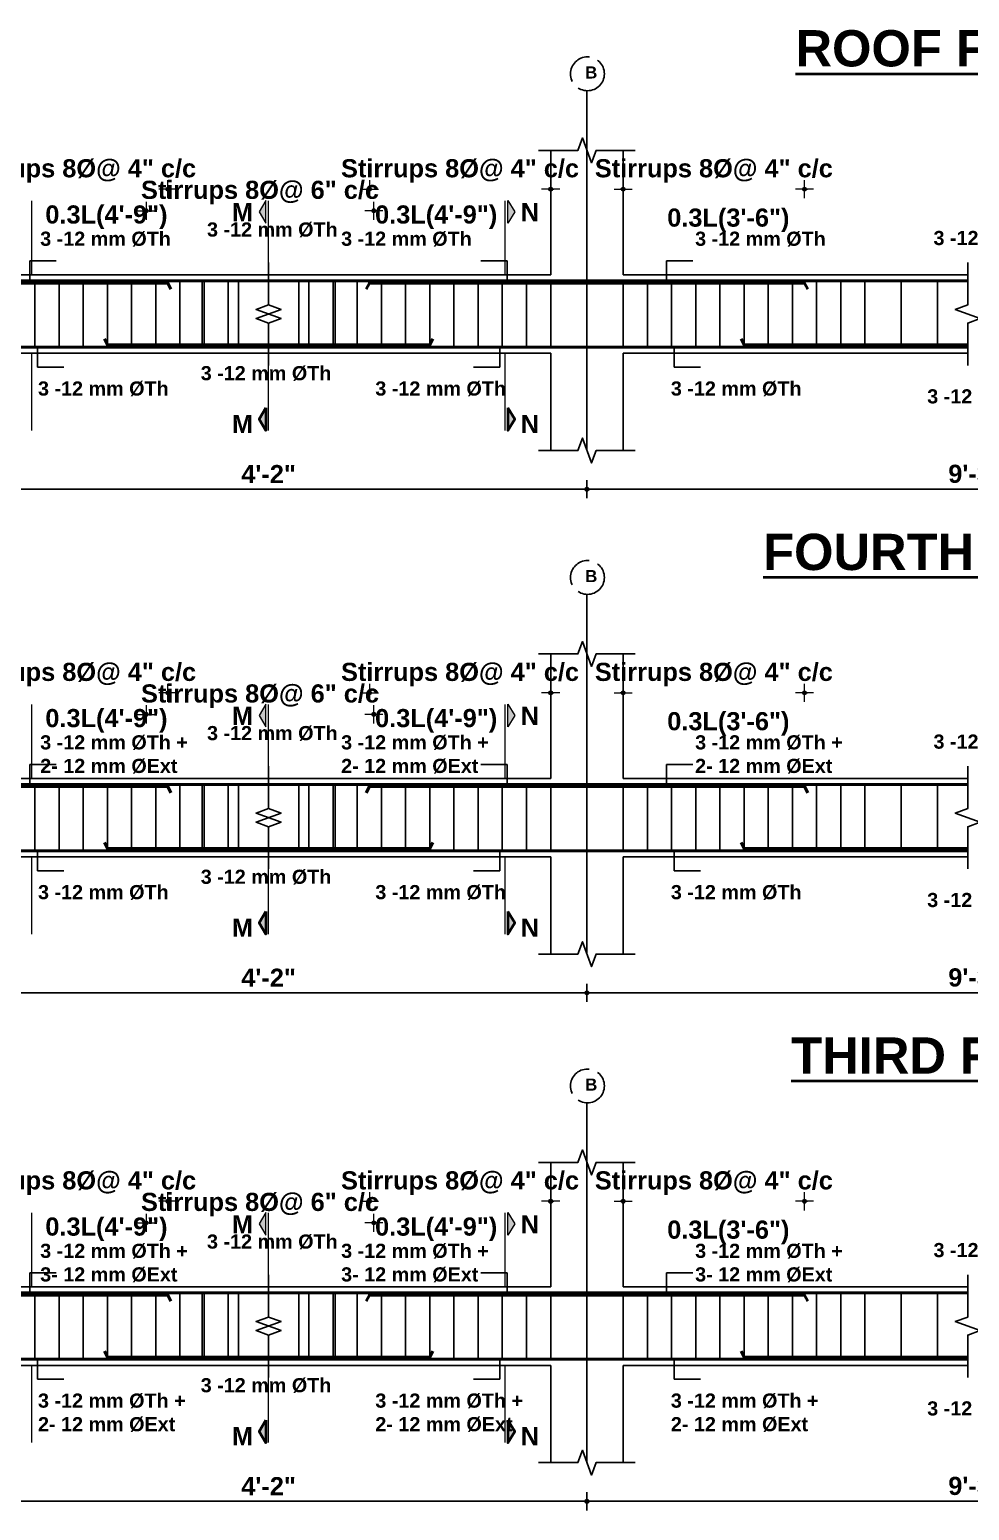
# Model space of a CAD drawing. Header units: inches. Extents: x -12073856 to 12321241, y -1226296 to 1319224.
# Drawn here: x 134466.2 to 134777.2, y 49118.6 to 49608.7 of the extents above; entities that cross this region are included whole.
import ezdxf
from ezdxf.enums import TextEntityAlignment as Align

# ---------------------------------------------------------------- set-up
doc = ezdxf.new("R2010")
doc.units = ezdxf.units.IN
doc.header["$MEASUREMENT"] = 0
doc.header["$PDMODE"] = 35
doc.linetypes.add('ACAD_ISO02W100', pattern=[15, 12, -3])
for name, color, linetype, lineweight in [('BAR', 5, 'Continuous', 40), ('Dimension', 130, 'Continuous', 9), ('Hatch', 9, 'Continuous', 9), ('HATCH1', 4, 'ACAD_ISO02W100', 13), ('TEXT', 255, 'Continuous', 35)]:
    doc.layers.add(name, color=color, linetype=linetype, lineweight=lineweight)
doc.layers.add('STIRRUP', color=10, linetype='Continuous')
doc.styles.add('1.8 str', font='times.ttf', dxfattribs={"width": 0.8, "height": 6})
doc.styles.add('STYLE1', font='arialbd.ttf')
doc.dimstyles.new('1.4', dxfattribs={"dimscale": 0, "dimtxt": 6, "dimasz": 0.5, "dimexe": 2, "dimexo": 9, "dimgap": 2, "dimtad": 1, "dimdec": 0, "dimlfac": 0.5, "dimzin": 3, "dimdsep": 46, "dimlunit": 4, "dimtxsty": '1.8 str', "dimblk": 'DIM', "dimcen": 3, "dimdle": 3, "dimse1": 1, "dimse2": 1, "dimclrd": 256, "dimclre": 256, "dimclrt": 7, "dimadec": 1, "dimazin": 2, "dimtfac": 1, "dimtdec": 0, "dimtix": 1, "dimtofl": 0, "dimtmove": 2, "dimatfit": 3, "dimldrblk": 'ARROW', "dimfxl": 2, "dimfrac": 2, "dimtolj": 2, "dimtzin": 0, "dimarcsym": 0})

# ---------------------------------------------------------------- blocks, each defined once
blk = doc.blocks.new('DIM')
at = {"layer": 'Dimension'}
h = blk.add_hatch(color=256, dxfattribs=at)
h.paths.add_polyline_path([(0, 1.28), (0, 0), (1.28, 0, 0.414214)])
h.paths.add_polyline_path([(1.28, 0), (0, 0), (0, -1.28, 0.414214)])
h.paths.add_polyline_path([(0, 0), (-1.28, 0, 0.414214), (0, -1.28)])
h.paths.add_polyline_path([(0, 1.28, 0.414214), (-1.28, 0), (0, 0)])
for p, q in [((-6, 0), (6, 0)), ((0, 6), (0, -6))]:
    blk.add_line(p, q, dxfattribs=at)
blk.add_circle((0, 0), 1.28, dxfattribs=at)
blk = doc.blocks.new('*D2761')
at = {"layer": 'Defpoints', "color": 0, "ltscale": 10, "transparency": 16777216}
for p in [(134451.95, 49220.92), (134451.95, 49207.37), (134511.95, 49189.86)]:
    blk.add_point(p, dxfattribs=at)
at = {"layer": 'Dimension', "lineweight": -2, "ltscale": 10, "transparency": 16777216}
for p, q in [((134451.45, 49220.92), (134450.95, 49220.92)), ((134512.45, 49220.92), (134512.95, 49220.92))]:
    blk.add_line(p, q, dxfattribs=at)
at = {"layer": 'Dimension', "lineweight": -2, "ltscale": 10, "transparency": 16777216, "xscale": 0.5, "yscale": 0.5, "zscale": 0.5}
blk.add_blockref('DIM', (134451.95, 49220.92), dxfattribs=at)
at = {"layer": 'Dimension', "lineweight": -2, "ltscale": 10, "transparency": 16777216, "xscale": 0.5, "yscale": 0.5, "zscale": 0.5, "rotation": 180}
blk.add_blockref('DIM', (134511.95, 49220.92), dxfattribs=at)
at = {"layer": 'Dimension', "color": 7, "ltscale": 10, "transparency": 16777216, "insert": (134481.95, 49226.94), "char_height": 6, "attachment_point": 5, "style": 'STYLE1'}
blk.add_mtext('\\A2;Stirrups 8%%C@ 4" c/c', dxfattribs=at)
blk = doc.blocks.new('ARROW')
at = {"layer": 'Hatch'}
h = blk.add_hatch(color=256, dxfattribs=at)
h.dxf.hatch_style = 1
h.paths.add_polyline_path([(12191115.76, -1270860.08), (12191485.38, -1270660.08), (12191115.76, -1270660.08)])
for p, q in [((12191115.76, -1270860.08), (12191115.76, -1270060.08)), ((12191015.76, -1270160.08), (12196382.95, -1270160.08)), ((12191485.38, -1270660.08), (12190746.15, -1270660.08)), ((12190746.15, -1270660.08), (12191115.76, -1270860.08)), ((12191485.38, -1270660.08), (12191115.76, -1270860.08))]:
    blk.add_line(p, q, dxfattribs=at)
blk = doc.blocks.new('*D2765')
at = {"layer": 'Defpoints', "color": 0, "ltscale": 10, "transparency": 16777216}
for p in [(134439.95, 49134.42), (134650.65, 49134.42), (134439.95, 49121.61)]:
    blk.add_point(p, dxfattribs=at)
at = {"layer": 'Dimension', "lineweight": -2, "ltscale": 10, "transparency": 16777216}
blk.add_line((134650.15, 49121.61), (134440.45, 49121.61), dxfattribs=at)
at = {"layer": 'Dimension', "lineweight": -2, "ltscale": 10, "transparency": 16777216, "xscale": 0.5, "yscale": 0.5, "zscale": 0.5, "rotation": 180}
blk.add_blockref('DIM', (134439.95, 49121.61), dxfattribs=at)
at = {"layer": 'Dimension', "lineweight": -2, "ltscale": 10, "transparency": 16777216, "xscale": 0.5, "yscale": 0.5, "zscale": 0.5}
blk.add_blockref('DIM', (134650.65, 49121.61), dxfattribs=at)
at = {"layer": 'Dimension', "color": 7, "ltscale": 10, "transparency": 16777216, "insert": (134545.3, 49126.62), "char_height": 6, "attachment_point": 5, "style": 'STYLE1'}
blk.add_mtext('\\A2;4\'-2"', dxfattribs=at)
blk = doc.blocks.new('*D2768')
at = {"layer": 'Defpoints', "color": 0, "ltscale": 10, "transparency": 16777216}
for p in [(134650.65, 49134.42), (134907.87, 49134.42), (134650.65, 49121.61)]:
    blk.add_point(p, dxfattribs=at)
at = {"layer": 'Dimension', "lineweight": -2, "ltscale": 10, "transparency": 16777216}
blk.add_line((134907.37, 49121.61), (134651.15, 49121.61), dxfattribs=at)
at = {"layer": 'Dimension', "lineweight": -2, "ltscale": 10, "transparency": 16777216, "xscale": 0.5, "yscale": 0.5, "zscale": 0.5, "rotation": 180}
blk.add_blockref('DIM', (134650.65, 49121.61), dxfattribs=at)
at = {"layer": 'Dimension', "lineweight": -2, "ltscale": 10, "transparency": 16777216, "xscale": 0.5, "yscale": 0.5, "zscale": 0.5}
blk.add_blockref('DIM', (134907.87, 49121.61), dxfattribs=at)
at = {"layer": 'Dimension', "color": 7, "ltscale": 10, "transparency": 16777216, "insert": (134779.26, 49126.67), "char_height": 6, "attachment_point": 5, "style": 'STYLE1'}
blk.add_mtext('\\A2;9\'-3"', dxfattribs=at)
blk = doc.blocks.new('*D2769')
at = {"layer": 'Defpoints', "color": 0, "ltscale": 10, "transparency": 16777216}
for p in [(134580.14, 49213.78), (134504.78, 49197.24), (134580.14, 49182.73)]:
    blk.add_point(p, dxfattribs=at)
at = {"layer": 'Dimension', "lineweight": -2, "ltscale": 10, "transparency": 16777216}
for p, q in [((134504.28, 49213.78), (134503.78, 49213.78)), ((134580.64, 49213.78), (134581.14, 49213.78))]:
    blk.add_line(p, q, dxfattribs=at)
at = {"layer": 'Dimension', "lineweight": -2, "ltscale": 10, "transparency": 16777216, "xscale": 0.5, "yscale": 0.5, "zscale": 0.5}
blk.add_blockref('DIM', (134504.78, 49213.78), dxfattribs=at)
at = {"layer": 'Dimension', "lineweight": -2, "ltscale": 10, "transparency": 16777216, "xscale": 0.5, "yscale": 0.5, "zscale": 0.5, "rotation": 180}
blk.add_blockref('DIM', (134580.14, 49213.78), dxfattribs=at)
at = {"layer": 'Dimension', "color": 7, "ltscale": 10, "transparency": 16777216, "insert": (134542.46, 49219.81), "char_height": 6, "attachment_point": 5, "style": 'STYLE1'}
blk.add_mtext('\\A2;Stirrups 8%%C@ 6" c/c', dxfattribs=at)
blk = doc.blocks.new('*D2770')
at = {"layer": 'Defpoints', "color": 0, "ltscale": 10, "transparency": 16777216}
for p in [(134638.65, 49220.92), (134638.65, 49207.37), (134578.65, 49189.86)]:
    blk.add_point(p, dxfattribs=at)
at = {"layer": 'Dimension', "lineweight": -2, "ltscale": 10, "transparency": 16777216}
for p, q in [((134578.15, 49220.92), (134577.65, 49220.92)), ((134639.15, 49220.92), (134639.65, 49220.92))]:
    blk.add_line(p, q, dxfattribs=at)
at = {"layer": 'Dimension', "lineweight": -2, "ltscale": 10, "transparency": 16777216, "xscale": 0.5, "yscale": 0.5, "zscale": 0.5}
blk.add_blockref('DIM', (134578.65, 49220.92), dxfattribs=at)
at = {"layer": 'Dimension', "lineweight": -2, "ltscale": 10, "transparency": 16777216, "xscale": 0.5, "yscale": 0.5, "zscale": 0.5, "rotation": 180}
blk.add_blockref('DIM', (134638.65, 49220.92), dxfattribs=at)
at = {"layer": 'Dimension', "color": 7, "ltscale": 10, "transparency": 16777216, "insert": (134608.65, 49226.94), "char_height": 6, "attachment_point": 5, "style": 'STYLE1'}
blk.add_mtext('\\A2;Stirrups 8%%C@ 4" c/c', dxfattribs=at)
blk = doc.blocks.new('*D2771')
at = {"layer": 'Defpoints', "color": 0, "ltscale": 10, "transparency": 16777216}
for p in [(134662.65, 49220.92), (134662.65, 49207.37), (134722.65, 49189.86)]:
    blk.add_point(p, dxfattribs=at)
at = {"layer": 'Dimension', "lineweight": -2, "ltscale": 10, "transparency": 16777216}
for p, q in [((134662.15, 49220.92), (134661.65, 49220.92)), ((134723.15, 49220.92), (134723.65, 49220.92))]:
    blk.add_line(p, q, dxfattribs=at)
at = {"layer": 'Dimension', "lineweight": -2, "ltscale": 10, "transparency": 16777216, "xscale": 0.5, "yscale": 0.5, "zscale": 0.5}
blk.add_blockref('DIM', (134662.65, 49220.92), dxfattribs=at)
at = {"layer": 'Dimension', "lineweight": -2, "ltscale": 10, "transparency": 16777216, "xscale": 0.5, "yscale": 0.5, "zscale": 0.5, "rotation": 180}
blk.add_blockref('DIM', (134722.65, 49220.92), dxfattribs=at)
at = {"layer": 'Dimension', "color": 7, "ltscale": 10, "transparency": 16777216, "insert": (134692.65, 49226.94), "char_height": 6, "attachment_point": 5, "style": 'STYLE1'}
blk.add_mtext('\\A2;Stirrups 8%%C@ 4" c/c', dxfattribs=at)
blk = doc.blocks.new('*D2772')
at = {"layer": 'Defpoints', "color": 0, "ltscale": 10, "transparency": 16777216}
for p in [(134451.95, 49389.21), (134451.95, 49375.67), (134511.95, 49358.15)]:
    blk.add_point(p, dxfattribs=at)
at = {"layer": 'Dimension', "lineweight": -2, "ltscale": 10, "transparency": 16777216}
for p, q in [((134451.45, 49389.21), (134450.95, 49389.21)), ((134512.45, 49389.21), (134512.95, 49389.21))]:
    blk.add_line(p, q, dxfattribs=at)
at = {"layer": 'Dimension', "lineweight": -2, "ltscale": 10, "transparency": 16777216, "xscale": 0.5, "yscale": 0.5, "zscale": 0.5}
blk.add_blockref('DIM', (134451.95, 49389.21), dxfattribs=at)
at = {"layer": 'Dimension', "lineweight": -2, "ltscale": 10, "transparency": 16777216, "xscale": 0.5, "yscale": 0.5, "zscale": 0.5, "rotation": 180}
blk.add_blockref('DIM', (134511.95, 49389.21), dxfattribs=at)
at = {"layer": 'Dimension', "color": 7, "ltscale": 10, "transparency": 16777216, "insert": (134481.95, 49395.24), "char_height": 6, "attachment_point": 5, "style": 'STYLE1'}
blk.add_mtext('\\A2;Stirrups 8%%C@ 4" c/c', dxfattribs=at)
blk = doc.blocks.new('*D2776')
at = {"layer": 'Defpoints', "color": 0, "ltscale": 10, "transparency": 16777216}
for p in [(134439.95, 49302.71), (134650.65, 49302.71), (134439.95, 49289.9)]:
    blk.add_point(p, dxfattribs=at)
at = {"layer": 'Dimension', "lineweight": -2, "ltscale": 10, "transparency": 16777216}
blk.add_line((134650.15, 49289.9), (134440.45, 49289.9), dxfattribs=at)
at = {"layer": 'Dimension', "lineweight": -2, "ltscale": 10, "transparency": 16777216, "xscale": 0.5, "yscale": 0.5, "zscale": 0.5, "rotation": 180}
blk.add_blockref('DIM', (134439.95, 49289.9), dxfattribs=at)
at = {"layer": 'Dimension', "lineweight": -2, "ltscale": 10, "transparency": 16777216, "xscale": 0.5, "yscale": 0.5, "zscale": 0.5}
blk.add_blockref('DIM', (134650.65, 49289.9), dxfattribs=at)
at = {"layer": 'Dimension', "color": 7, "ltscale": 10, "transparency": 16777216, "insert": (134545.3, 49294.91), "char_height": 6, "attachment_point": 5, "style": 'STYLE1'}
blk.add_mtext('\\A2;4\'-2"', dxfattribs=at)
blk = doc.blocks.new('*D2779')
at = {"layer": 'Defpoints', "color": 0, "ltscale": 10, "transparency": 16777216}
for p in [(134650.65, 49302.71), (134907.87, 49302.71), (134650.65, 49289.9)]:
    blk.add_point(p, dxfattribs=at)
at = {"layer": 'Dimension', "lineweight": -2, "ltscale": 10, "transparency": 16777216}
blk.add_line((134907.37, 49289.9), (134651.15, 49289.9), dxfattribs=at)
at = {"layer": 'Dimension', "lineweight": -2, "ltscale": 10, "transparency": 16777216, "xscale": 0.5, "yscale": 0.5, "zscale": 0.5, "rotation": 180}
blk.add_blockref('DIM', (134650.65, 49289.9), dxfattribs=at)
at = {"layer": 'Dimension', "lineweight": -2, "ltscale": 10, "transparency": 16777216, "xscale": 0.5, "yscale": 0.5, "zscale": 0.5}
blk.add_blockref('DIM', (134907.87, 49289.9), dxfattribs=at)
at = {"layer": 'Dimension', "color": 7, "ltscale": 10, "transparency": 16777216, "insert": (134779.26, 49294.97), "char_height": 6, "attachment_point": 5, "style": 'STYLE1'}
blk.add_mtext('\\A2;9\'-3"', dxfattribs=at)
blk = doc.blocks.new('*D2780')
at = {"layer": 'Defpoints', "color": 0, "ltscale": 10, "transparency": 16777216}
for p in [(134580.14, 49382.08), (134504.78, 49365.53), (134580.14, 49351.02)]:
    blk.add_point(p, dxfattribs=at)
at = {"layer": 'Dimension', "lineweight": -2, "ltscale": 10, "transparency": 16777216}
for p, q in [((134504.28, 49382.08), (134503.78, 49382.08)), ((134580.64, 49382.08), (134581.14, 49382.08))]:
    blk.add_line(p, q, dxfattribs=at)
at = {"layer": 'Dimension', "lineweight": -2, "ltscale": 10, "transparency": 16777216, "xscale": 0.5, "yscale": 0.5, "zscale": 0.5}
blk.add_blockref('DIM', (134504.78, 49382.08), dxfattribs=at)
at = {"layer": 'Dimension', "lineweight": -2, "ltscale": 10, "transparency": 16777216, "xscale": 0.5, "yscale": 0.5, "zscale": 0.5, "rotation": 180}
blk.add_blockref('DIM', (134580.14, 49382.08), dxfattribs=at)
at = {"layer": 'Dimension', "color": 7, "ltscale": 10, "transparency": 16777216, "insert": (134542.46, 49388.1), "char_height": 6, "attachment_point": 5, "style": 'STYLE1'}
blk.add_mtext('\\A2;Stirrups 8%%C@ 6" c/c', dxfattribs=at)
blk = doc.blocks.new('*D2781')
at = {"layer": 'Defpoints', "color": 0, "ltscale": 10, "transparency": 16777216}
for p in [(134638.65, 49389.21), (134638.65, 49375.67), (134578.65, 49358.15)]:
    blk.add_point(p, dxfattribs=at)
at = {"layer": 'Dimension', "lineweight": -2, "ltscale": 10, "transparency": 16777216}
for p, q in [((134578.15, 49389.21), (134577.65, 49389.21)), ((134639.15, 49389.21), (134639.65, 49389.21))]:
    blk.add_line(p, q, dxfattribs=at)
at = {"layer": 'Dimension', "lineweight": -2, "ltscale": 10, "transparency": 16777216, "xscale": 0.5, "yscale": 0.5, "zscale": 0.5}
blk.add_blockref('DIM', (134578.65, 49389.21), dxfattribs=at)
at = {"layer": 'Dimension', "lineweight": -2, "ltscale": 10, "transparency": 16777216, "xscale": 0.5, "yscale": 0.5, "zscale": 0.5, "rotation": 180}
blk.add_blockref('DIM', (134638.65, 49389.21), dxfattribs=at)
at = {"layer": 'Dimension', "color": 7, "ltscale": 10, "transparency": 16777216, "insert": (134608.65, 49395.24), "char_height": 6, "attachment_point": 5, "style": 'STYLE1'}
blk.add_mtext('\\A2;Stirrups 8%%C@ 4" c/c', dxfattribs=at)
blk = doc.blocks.new('*D2782')
at = {"layer": 'Defpoints', "color": 0, "ltscale": 10, "transparency": 16777216}
for p in [(134662.65, 49389.21), (134662.65, 49375.67), (134722.65, 49358.15)]:
    blk.add_point(p, dxfattribs=at)
at = {"layer": 'Dimension', "lineweight": -2, "ltscale": 10, "transparency": 16777216}
for p, q in [((134662.15, 49389.21), (134661.65, 49389.21)), ((134723.15, 49389.21), (134723.65, 49389.21))]:
    blk.add_line(p, q, dxfattribs=at)
at = {"layer": 'Dimension', "lineweight": -2, "ltscale": 10, "transparency": 16777216, "xscale": 0.5, "yscale": 0.5, "zscale": 0.5}
blk.add_blockref('DIM', (134662.65, 49389.21), dxfattribs=at)
at = {"layer": 'Dimension', "lineweight": -2, "ltscale": 10, "transparency": 16777216, "xscale": 0.5, "yscale": 0.5, "zscale": 0.5, "rotation": 180}
blk.add_blockref('DIM', (134722.65, 49389.21), dxfattribs=at)
at = {"layer": 'Dimension', "color": 7, "ltscale": 10, "transparency": 16777216, "insert": (134692.65, 49395.24), "char_height": 6, "attachment_point": 5, "style": 'STYLE1'}
blk.add_mtext('\\A2;Stirrups 8%%C@ 4" c/c', dxfattribs=at)
blk = doc.blocks.new('*D2783')
at = {"layer": 'Defpoints', "color": 0, "ltscale": 10, "transparency": 16777216}
for p in [(134451.95, 49555.9), (134451.95, 49542.36), (134511.95, 49524.85)]:
    blk.add_point(p, dxfattribs=at)
at = {"layer": 'Dimension', "lineweight": -2, "ltscale": 10, "transparency": 16777216}
for p, q in [((134451.45, 49555.9), (134450.95, 49555.9)), ((134512.45, 49555.9), (134512.95, 49555.9))]:
    blk.add_line(p, q, dxfattribs=at)
at = {"layer": 'Dimension', "lineweight": -2, "ltscale": 10, "transparency": 16777216, "xscale": 0.5, "yscale": 0.5, "zscale": 0.5}
blk.add_blockref('DIM', (134451.95, 49555.9), dxfattribs=at)
at = {"layer": 'Dimension', "lineweight": -2, "ltscale": 10, "transparency": 16777216, "xscale": 0.5, "yscale": 0.5, "zscale": 0.5, "rotation": 180}
blk.add_blockref('DIM', (134511.95, 49555.9), dxfattribs=at)
at = {"layer": 'Dimension', "color": 7, "ltscale": 10, "transparency": 16777216, "insert": (134481.95, 49561.93), "char_height": 6, "attachment_point": 5, "style": 'STYLE1'}
blk.add_mtext('\\A2;Stirrups 8%%C@ 4" c/c', dxfattribs=at)
blk = doc.blocks.new('*D2787')
at = {"layer": 'Defpoints', "color": 0, "ltscale": 10, "transparency": 16777216}
for p in [(134439.95, 49469.41), (134650.65, 49469.41), (134439.95, 49456.59)]:
    blk.add_point(p, dxfattribs=at)
at = {"layer": 'Dimension', "lineweight": -2, "ltscale": 10, "transparency": 16777216}
blk.add_line((134650.15, 49456.59), (134440.45, 49456.59), dxfattribs=at)
at = {"layer": 'Dimension', "lineweight": -2, "ltscale": 10, "transparency": 16777216, "xscale": 0.5, "yscale": 0.5, "zscale": 0.5, "rotation": 180}
blk.add_blockref('DIM', (134439.95, 49456.59), dxfattribs=at)
at = {"layer": 'Dimension', "lineweight": -2, "ltscale": 10, "transparency": 16777216, "xscale": 0.5, "yscale": 0.5, "zscale": 0.5}
blk.add_blockref('DIM', (134650.65, 49456.59), dxfattribs=at)
at = {"layer": 'Dimension', "color": 7, "ltscale": 10, "transparency": 16777216, "insert": (134545.3, 49461.61), "char_height": 6, "attachment_point": 5, "style": 'STYLE1'}
blk.add_mtext('\\A2;4\'-2"', dxfattribs=at)
blk = doc.blocks.new('*D2790')
at = {"layer": 'Defpoints', "color": 0, "ltscale": 10, "transparency": 16777216}
for p in [(134650.65, 49469.41), (134907.87, 49469.41), (134650.65, 49456.59)]:
    blk.add_point(p, dxfattribs=at)
at = {"layer": 'Dimension', "lineweight": -2, "ltscale": 10, "transparency": 16777216}
blk.add_line((134907.37, 49456.59), (134651.15, 49456.59), dxfattribs=at)
at = {"layer": 'Dimension', "lineweight": -2, "ltscale": 10, "transparency": 16777216, "xscale": 0.5, "yscale": 0.5, "zscale": 0.5, "rotation": 180}
blk.add_blockref('DIM', (134650.65, 49456.59), dxfattribs=at)
at = {"layer": 'Dimension', "lineweight": -2, "ltscale": 10, "transparency": 16777216, "xscale": 0.5, "yscale": 0.5, "zscale": 0.5}
blk.add_blockref('DIM', (134907.87, 49456.59), dxfattribs=at)
at = {"layer": 'Dimension', "color": 7, "ltscale": 10, "transparency": 16777216, "insert": (134779.26, 49461.66), "char_height": 6, "attachment_point": 5, "style": 'STYLE1'}
blk.add_mtext('\\A2;9\'-3"', dxfattribs=at)
blk = doc.blocks.new('*D2791')
at = {"layer": 'Defpoints', "color": 0, "ltscale": 10, "transparency": 16777216}
for p in [(134580.14, 49548.77), (134504.78, 49532.23), (134580.14, 49517.71)]:
    blk.add_point(p, dxfattribs=at)
at = {"layer": 'Dimension', "lineweight": -2, "ltscale": 10, "transparency": 16777216}
for p, q in [((134504.28, 49548.77), (134503.78, 49548.77)), ((134580.64, 49548.77), (134581.14, 49548.77))]:
    blk.add_line(p, q, dxfattribs=at)
at = {"layer": 'Dimension', "lineweight": -2, "ltscale": 10, "transparency": 16777216, "xscale": 0.5, "yscale": 0.5, "zscale": 0.5}
blk.add_blockref('DIM', (134504.78, 49548.77), dxfattribs=at)
at = {"layer": 'Dimension', "lineweight": -2, "ltscale": 10, "transparency": 16777216, "xscale": 0.5, "yscale": 0.5, "zscale": 0.5, "rotation": 180}
blk.add_blockref('DIM', (134580.14, 49548.77), dxfattribs=at)
at = {"layer": 'Dimension', "color": 7, "ltscale": 10, "transparency": 16777216, "insert": (134542.46, 49554.79), "char_height": 6, "attachment_point": 5, "style": 'STYLE1'}
blk.add_mtext('\\A2;Stirrups 8%%C@ 6" c/c', dxfattribs=at)
blk = doc.blocks.new('*D2792')
at = {"layer": 'Defpoints', "color": 0, "ltscale": 10, "transparency": 16777216}
for p in [(134638.65, 49555.9), (134638.65, 49542.36), (134578.65, 49524.85)]:
    blk.add_point(p, dxfattribs=at)
at = {"layer": 'Dimension', "lineweight": -2, "ltscale": 10, "transparency": 16777216}
for p, q in [((134578.15, 49555.9), (134577.65, 49555.9)), ((134639.15, 49555.9), (134639.65, 49555.9))]:
    blk.add_line(p, q, dxfattribs=at)
at = {"layer": 'Dimension', "lineweight": -2, "ltscale": 10, "transparency": 16777216, "xscale": 0.5, "yscale": 0.5, "zscale": 0.5}
blk.add_blockref('DIM', (134578.65, 49555.9), dxfattribs=at)
at = {"layer": 'Dimension', "lineweight": -2, "ltscale": 10, "transparency": 16777216, "xscale": 0.5, "yscale": 0.5, "zscale": 0.5, "rotation": 180}
blk.add_blockref('DIM', (134638.65, 49555.9), dxfattribs=at)
at = {"layer": 'Dimension', "color": 7, "ltscale": 10, "transparency": 16777216, "insert": (134608.65, 49561.93), "char_height": 6, "attachment_point": 5, "style": 'STYLE1'}
blk.add_mtext('\\A2;Stirrups 8%%C@ 4" c/c', dxfattribs=at)
blk = doc.blocks.new('*D2793')
at = {"layer": 'Defpoints', "color": 0, "ltscale": 10, "transparency": 16777216}
for p in [(134662.65, 49555.9), (134662.65, 49542.36), (134722.65, 49524.85)]:
    blk.add_point(p, dxfattribs=at)
at = {"layer": 'Dimension', "lineweight": -2, "ltscale": 10, "transparency": 16777216}
for p, q in [((134662.15, 49555.9), (134661.65, 49555.9)), ((134723.15, 49555.9), (134723.65, 49555.9))]:
    blk.add_line(p, q, dxfattribs=at)
at = {"layer": 'Dimension', "lineweight": -2, "ltscale": 10, "transparency": 16777216, "xscale": 0.5, "yscale": 0.5, "zscale": 0.5}
blk.add_blockref('DIM', (134662.65, 49555.9), dxfattribs=at)
at = {"layer": 'Dimension', "lineweight": -2, "ltscale": 10, "transparency": 16777216, "xscale": 0.5, "yscale": 0.5, "zscale": 0.5, "rotation": 180}
blk.add_blockref('DIM', (134722.65, 49555.9), dxfattribs=at)
at = {"layer": 'Dimension', "color": 7, "ltscale": 10, "transparency": 16777216, "insert": (134692.65, 49561.93), "char_height": 6, "attachment_point": 5, "style": 'STYLE1'}
blk.add_mtext('\\A2;Stirrups 8%%C@ 4" c/c', dxfattribs=at)

msp = doc.modelspace()

# ---------------------------------------------------------------- hatches: boundary and pattern name
at = {"layer": 'TEXT', "ltscale": 10}
for points in [[(134544.44, 49552.14), (134544.44, 49544.64), (134542.13, 49548.39)], [(134624.45, 49552.14), (134624.45, 49544.64), (134626.76, 49548.39)], [(134544.44, 49476), (134544.44, 49483.51), (134542.13, 49479.76)], [(134624.45, 49476), (134624.45, 49483.51), (134626.76, 49479.76)], [(134544.44, 49385.45), (134544.44, 49377.95), (134542.13, 49381.7)], [(134624.45, 49385.45), (134624.45, 49377.95), (134626.76, 49381.7)], [(134544.44, 49309.31), (134544.44, 49316.81), (134542.13, 49313.06)], [(134624.45, 49309.31), (134624.45, 49316.81), (134626.76, 49313.06)], [(134544.44, 49217.16), (134544.44, 49209.66), (134542.13, 49213.41)], [(134624.45, 49217.16), (134624.45, 49209.66), (134626.76, 49213.41)], [(134544.44, 49141.02), (134544.44, 49148.52), (134542.13, 49144.77)], [(134624.45, 49141.02), (134624.45, 49148.52), (134626.76, 49144.77)]]:
    msp.add_hatch(color=256, dxfattribs=at).paths.add_polyline_path(points)

# ---------------------------------------------------------------- linework, layer by layer
for p, q in [((134650.65, 49568.76), (134650.65, 49588.71)), ((134650.65, 49568.76), (134650.65, 49469.41)), ((134650.65, 49469.41), (134650.65, 49489.36)), ((134650.65, 49402.07), (134650.65, 49422.02)), ((134650.65, 49402.07), (134650.65, 49302.71)), ((134650.65, 49302.71), (134650.65, 49322.66)), ((134650.65, 49233.78), (134650.65, 49253.73)), ((134650.65, 49233.78), (134650.65, 49134.42)), ((134650.65, 49134.42), (134650.65, 49154.37))]:
    msp.add_line(p, q)
at = {"ltscale": 10}
for p, q in [((134638.65, 49527.6), (134638.65, 49568.76)), ((134662.65, 49527.6), (134662.65, 49568.76)), ((134545.3, 49527.6), (134451.95, 49527.6)), ((134545.3, 49527.6), (134638.65, 49527.6)), ((134776.65, 49527.6), (134662.65, 49527.6)), ((134545.3, 49501.6), (134451.95, 49501.6)), ((134545.3, 49501.6), (134638.65, 49501.6)), ((134638.65, 49469.41), (134638.65, 49501.6)), ((134776.65, 49501.6), (134662.65, 49501.6)), ((134662.65, 49469.41), (134662.65, 49501.6)), ((134638.65, 49360.9), (134638.65, 49402.07)), ((134662.65, 49360.9), (134662.65, 49402.07)), ((134545.3, 49360.9), (134451.95, 49360.9)), ((134545.3, 49360.9), (134638.65, 49360.9)), ((134776.65, 49360.9), (134662.65, 49360.9)), ((134545.3, 49334.9), (134451.95, 49334.9)), ((134545.3, 49334.9), (134638.65, 49334.9)), ((134638.65, 49302.71), (134638.65, 49334.9)), ((134776.65, 49334.9), (134662.65, 49334.9)), ((134662.65, 49302.71), (134662.65, 49334.9)), ((134638.65, 49192.61), (134638.65, 49233.78)), ((134662.65, 49192.61), (134662.65, 49233.78)), ((134545.3, 49192.61), (134451.95, 49192.61)), ((134545.3, 49192.61), (134638.65, 49192.61)), ((134776.65, 49192.61), (134662.65, 49192.61)), ((134545.3, 49166.61), (134451.95, 49166.61)), ((134545.3, 49166.61), (134638.65, 49166.61)), ((134638.65, 49134.42), (134638.65, 49166.61)), ((134776.65, 49166.61), (134662.65, 49166.61)), ((134662.65, 49134.42), (134662.65, 49166.61))]:
    msp.add_line(p, q, dxfattribs=at)
at = {"linetype": 'Continuous', "ltscale": 10}
for points in [[(134666.65, 49568.76), (134653.65, 49568.76), (134652.15, 49564.64), (134649.15, 49572.88), (134647.65, 49568.76), (134634.65, 49568.76)], [(134545.3, 49531.6), (134545.3, 49517.6), (134541.18, 49516.1), (134549.42, 49513.1), (134545.3, 49511.6), (134545.3, 49497.6)], [(134545.3, 49531.6), (134545.3, 49517.6), (134541.18, 49516.1), (134549.42, 49513.1), (134545.3, 49511.6), (134545.3, 49497.6)], [(134545.3, 49531.6), (134545.3, 49517.6), (134549.42, 49516.1), (134541.18, 49513.1), (134545.3, 49511.6), (134545.3, 49497.6)], [(134545.3, 49531.6), (134545.3, 49517.6), (134549.42, 49516.1), (134541.18, 49513.1), (134545.3, 49511.6), (134545.3, 49497.6)], [(134776.65, 49531.6), (134776.65, 49517.6), (134772.53, 49516.1), (134780.77, 49513.1), (134776.65, 49511.6), (134776.65, 49497.6)], [(134666.65, 49469.41), (134653.65, 49469.41), (134652.15, 49465.28), (134649.15, 49473.53), (134647.65, 49469.41), (134634.65, 49469.41)], [(134666.65, 49402.07), (134653.65, 49402.07), (134652.15, 49397.95), (134649.15, 49406.19), (134647.65, 49402.07), (134634.65, 49402.07)], [(134545.3, 49364.9), (134545.3, 49350.9), (134541.18, 49349.4), (134549.42, 49346.4), (134545.3, 49344.9), (134545.3, 49330.9)], [(134545.3, 49364.9), (134545.3, 49350.9), (134541.18, 49349.4), (134549.42, 49346.4), (134545.3, 49344.9), (134545.3, 49330.9)], [(134545.3, 49364.9), (134545.3, 49350.9), (134549.42, 49349.4), (134541.18, 49346.4), (134545.3, 49344.9), (134545.3, 49330.9)], [(134545.3, 49364.9), (134545.3, 49350.9), (134549.42, 49349.4), (134541.18, 49346.4), (134545.3, 49344.9), (134545.3, 49330.9)], [(134776.65, 49364.9), (134776.65, 49350.9), (134772.53, 49349.4), (134780.77, 49346.4), (134776.65, 49344.9), (134776.65, 49330.9)], [(134666.65, 49302.71), (134653.65, 49302.71), (134652.15, 49298.59), (134649.15, 49306.83), (134647.65, 49302.71), (134634.65, 49302.71)], [(134666.65, 49233.78), (134653.65, 49233.78), (134652.15, 49229.66), (134649.15, 49237.9), (134647.65, 49233.78), (134634.65, 49233.78)], [(134545.3, 49196.61), (134545.3, 49182.61), (134541.18, 49181.11), (134549.42, 49178.11), (134545.3, 49176.61), (134545.3, 49162.61)], [(134545.3, 49196.61), (134545.3, 49182.61), (134541.18, 49181.11), (134549.42, 49178.11), (134545.3, 49176.61), (134545.3, 49162.61)], [(134545.3, 49196.61), (134545.3, 49182.61), (134549.42, 49181.11), (134541.18, 49178.11), (134545.3, 49176.61), (134545.3, 49162.61)], [(134545.3, 49196.61), (134545.3, 49182.61), (134549.42, 49181.11), (134541.18, 49178.11), (134545.3, 49176.61), (134545.3, 49162.61)], [(134776.65, 49196.61), (134776.65, 49182.61), (134772.53, 49181.11), (134780.77, 49178.11), (134776.65, 49176.61), (134776.65, 49162.61)], [(134666.65, 49134.42), (134653.65, 49134.42), (134652.15, 49130.3), (134649.15, 49138.54), (134647.65, 49134.42), (134634.65, 49134.42)]]:
    msp.add_lwpolyline(points, dxfattribs=at)
at = {"layer": 'BAR', "ltscale": 10}
for p, q in [((134439.95, 49525.6), (134545.3, 49525.6)), ((134650.65, 49525.6), (134545.3, 49525.6)), ((134650.65, 49525.6), (134776.65, 49525.6)), ((134439.95, 49503.6), (134545.3, 49503.6)), ((134650.65, 49503.6), (134545.3, 49503.6)), ((134650.65, 49503.6), (134776.65, 49503.6)), ((134439.95, 49358.9), (134545.3, 49358.9)), ((134650.65, 49358.9), (134545.3, 49358.9)), ((134650.65, 49358.9), (134776.65, 49358.9)), ((134439.95, 49336.9), (134545.3, 49336.9)), ((134650.65, 49336.9), (134545.3, 49336.9)), ((134650.65, 49336.9), (134776.65, 49336.9)), ((134439.95, 49190.61), (134545.3, 49190.61)), ((134650.65, 49190.61), (134545.3, 49190.61)), ((134650.65, 49190.61), (134776.65, 49190.61)), ((134439.95, 49168.61), (134545.3, 49168.61)), ((134650.65, 49168.61), (134545.3, 49168.61)), ((134650.65, 49168.61), (134776.65, 49168.61))]:
    msp.add_line(p, q, dxfattribs=at)
for points in [[(134512.99, 49522.85), (134511.95, 49524.85), (134439.95, 49524.85)], [(134577.61, 49522.85), (134578.65, 49524.85), (134650.65, 49524.85)], [(134723.7, 49522.85), (134722.65, 49524.85), (134650.65, 49524.85)], [(134490.99, 49506.35), (134491.95, 49504.35), (134545.3, 49504.35)], [(134599.61, 49506.35), (134598.65, 49504.35), (134545.3, 49504.35)], [(134701.7, 49506.35), (134702.65, 49504.35), (134776.65, 49504.35)], [(134512.99, 49356.15), (134511.95, 49358.15), (134439.95, 49358.15)], [(134577.61, 49356.15), (134578.65, 49358.15), (134650.65, 49358.15)], [(134723.7, 49356.15), (134722.65, 49358.15), (134650.65, 49358.15)], [(134490.99, 49339.65), (134491.95, 49337.65), (134545.3, 49337.65)], [(134599.61, 49339.65), (134598.65, 49337.65), (134545.3, 49337.65)], [(134701.7, 49339.65), (134702.65, 49337.65), (134776.65, 49337.65)], [(134512.99, 49187.86), (134511.95, 49189.86), (134439.95, 49189.86)], [(134577.61, 49187.86), (134578.65, 49189.86), (134650.65, 49189.86)], [(134723.7, 49187.86), (134722.65, 49189.86), (134650.65, 49189.86)], [(134490.99, 49171.36), (134491.95, 49169.36), (134545.3, 49169.36)], [(134599.61, 49171.36), (134598.65, 49169.36), (134545.3, 49169.36)], [(134701.7, 49171.36), (134702.65, 49169.36), (134776.65, 49169.36)]]:
    msp.add_lwpolyline(points, dxfattribs=at)
at = {"layer": 'Dimension', "ltscale": 10}
for p, q in [((134467.01, 49527.6), (134467.01, 49552.09)), ((134545.3, 49527.6), (134545.3, 49552.09)), ((134623.59, 49527.6), (134623.59, 49552.09)), ((134467.01, 49476.05), (134467.01, 49501.6)), ((134545.3, 49476.05), (134545.3, 49501.6)), ((134623.59, 49476.05), (134623.59, 49501.6)), ((134467.01, 49360.9), (134467.01, 49385.4)), ((134545.3, 49360.9), (134545.3, 49385.4)), ((134623.59, 49360.9), (134623.59, 49385.4)), ((134467.01, 49309.36), (134467.01, 49334.9)), ((134545.3, 49309.36), (134545.3, 49334.9)), ((134623.59, 49309.36), (134623.59, 49334.9)), ((134467.01, 49192.61), (134467.01, 49217.11)), ((134545.3, 49192.61), (134545.3, 49217.11)), ((134623.59, 49192.61), (134623.59, 49217.11)), ((134467.01, 49141.07), (134467.01, 49166.61)), ((134545.3, 49141.07), (134545.3, 49166.61)), ((134623.59, 49141.07), (134623.59, 49166.61))]:
    msp.add_line(p, q, dxfattribs=at)
for points in [[(134544.44, 49544.64), (134544.44, 49552.14), (134542.13, 49548.39), (134544.44, 49544.64)], [(134624.45, 49544.64), (134624.45, 49552.14), (134626.76, 49548.39), (134624.45, 49544.64)], [(134544.44, 49377.95), (134544.44, 49385.45), (134542.13, 49381.7), (134544.44, 49377.95)], [(134624.45, 49377.95), (134624.45, 49385.45), (134626.76, 49381.7), (134624.45, 49377.95)], [(134544.44, 49209.66), (134544.44, 49217.16), (134542.13, 49213.41), (134544.44, 49209.66)], [(134624.45, 49209.66), (134624.45, 49217.16), (134626.76, 49213.41), (134624.45, 49209.66)]]:
    msp.add_lwpolyline(points, dxfattribs=at)
at = {"layer": 'HATCH1', "lineweight": 25}
for centre in [(134650.82, 49594.09), (134650.82, 49427.4), (134650.82, 49259.1)]:
    msp.add_circle(centre, 5.6, dxfattribs=at)
at = {"layer": 'STIRRUP'}
for p, q in [((134467.95, 49526), (134467.95, 49503.2)), ((134475.95, 49526), (134475.95, 49503.2)), ((134483.95, 49526), (134483.95, 49503.2)), ((134491.95, 49526), (134491.95, 49503.2)), ((134499.95, 49526), (134499.95, 49503.2)), ((134507.95, 49526), (134507.95, 49503.2)), ((134515.95, 49526), (134515.95, 49503.2)), ((134523.3, 49526), (134523.3, 49503.2)), ((134523.95, 49526), (134523.95, 49503.2)), ((134531.95, 49526), (134531.95, 49503.2)), ((134535.3, 49526), (134535.3, 49503.2)), ((134555.3, 49526), (134555.3, 49503.2)), ((134558.65, 49526), (134558.65, 49503.2)), ((134566.65, 49526), (134566.65, 49503.2)), ((134567.3, 49526), (134567.3, 49503.2)), ((134574.65, 49526), (134574.65, 49503.2)), ((134582.65, 49526), (134582.65, 49503.2)), ((134590.65, 49526), (134590.65, 49503.2)), ((134598.65, 49526), (134598.65, 49503.2)), ((134606.65, 49526), (134606.65, 49503.2)), ((134614.65, 49526), (134614.65, 49503.2)), ((134622.65, 49526), (134622.65, 49503.2)), ((134630.65, 49526), (134630.65, 49503.2)), ((134638.65, 49526), (134638.65, 49503.2)), ((134662.65, 49526), (134662.65, 49503.2)), ((134670.65, 49526), (134670.65, 49503.2)), ((134678.65, 49526), (134678.65, 49503.2)), ((134686.65, 49526), (134686.65, 49503.2)), ((134694.65, 49526), (134694.65, 49503.2)), ((134702.65, 49526), (134702.65, 49503.2)), ((134710.65, 49526), (134710.65, 49503.2)), ((134718.65, 49526), (134718.65, 49503.2)), ((134726.65, 49526), (134726.65, 49503.2)), ((134734.65, 49526), (134734.65, 49503.2)), ((134742.65, 49526), (134742.65, 49503.2)), ((134754.65, 49526), (134754.65, 49503.2)), ((134766.65, 49526), (134766.65, 49503.2)), ((134467.95, 49359.3), (134467.95, 49336.5)), ((134475.95, 49359.3), (134475.95, 49336.5)), ((134483.95, 49359.3), (134483.95, 49336.5)), ((134491.95, 49359.3), (134491.95, 49336.5)), ((134499.95, 49359.3), (134499.95, 49336.5)), ((134507.95, 49359.3), (134507.95, 49336.5)), ((134515.95, 49359.3), (134515.95, 49336.5)), ((134523.3, 49359.3), (134523.3, 49336.5)), ((134523.95, 49359.3), (134523.95, 49336.5)), ((134531.95, 49359.3), (134531.95, 49336.5)), ((134535.3, 49359.3), (134535.3, 49336.5)), ((134555.3, 49359.3), (134555.3, 49336.5)), ((134558.65, 49359.3), (134558.65, 49336.5)), ((134566.65, 49359.3), (134566.65, 49336.5)), ((134567.3, 49359.3), (134567.3, 49336.5)), ((134574.65, 49359.3), (134574.65, 49336.5)), ((134582.65, 49359.3), (134582.65, 49336.5)), ((134590.65, 49359.3), (134590.65, 49336.5)), ((134598.65, 49359.3), (134598.65, 49336.5)), ((134606.65, 49359.3), (134606.65, 49336.5)), ((134614.65, 49359.3), (134614.65, 49336.5)), ((134622.65, 49359.3), (134622.65, 49336.5)), ((134630.65, 49359.3), (134630.65, 49336.5)), ((134638.65, 49359.3), (134638.65, 49336.5)), ((134662.65, 49359.3), (134662.65, 49336.5)), ((134670.65, 49359.3), (134670.65, 49336.5)), ((134678.65, 49359.3), (134678.65, 49336.5)), ((134686.65, 49359.3), (134686.65, 49336.5)), ((134694.65, 49359.3), (134694.65, 49336.5)), ((134702.65, 49359.3), (134702.65, 49336.5)), ((134710.65, 49359.3), (134710.65, 49336.5)), ((134718.65, 49359.3), (134718.65, 49336.5)), ((134726.65, 49359.3), (134726.65, 49336.5)), ((134734.65, 49359.3), (134734.65, 49336.5)), ((134742.65, 49359.3), (134742.65, 49336.5)), ((134754.65, 49359.3), (134754.65, 49336.5)), ((134766.65, 49359.3), (134766.65, 49336.5)), ((134467.95, 49191.01), (134467.95, 49168.21)), ((134475.95, 49191.01), (134475.95, 49168.21)), ((134483.95, 49191.01), (134483.95, 49168.21)), ((134491.95, 49191.01), (134491.95, 49168.21)), ((134499.95, 49191.01), (134499.95, 49168.21)), ((134507.95, 49191.01), (134507.95, 49168.21)), ((134515.95, 49191.01), (134515.95, 49168.21)), ((134523.3, 49191.01), (134523.3, 49168.21)), ((134523.95, 49191.01), (134523.95, 49168.21)), ((134531.95, 49191.01), (134531.95, 49168.21)), ((134535.3, 49191.01), (134535.3, 49168.21)), ((134555.3, 49191.01), (134555.3, 49168.21)), ((134558.65, 49191.01), (134558.65, 49168.21)), ((134566.65, 49191.01), (134566.65, 49168.21)), ((134567.3, 49191.01), (134567.3, 49168.21)), ((134574.65, 49191.01), (134574.65, 49168.21)), ((134582.65, 49191.01), (134582.65, 49168.21)), ((134590.65, 49191.01), (134590.65, 49168.21)), ((134598.65, 49191.01), (134598.65, 49168.21)), ((134606.65, 49191.01), (134606.65, 49168.21)), ((134614.65, 49191.01), (134614.65, 49168.21)), ((134622.65, 49191.01), (134622.65, 49168.21)), ((134630.65, 49191.01), (134630.65, 49168.21)), ((134638.65, 49191.01), (134638.65, 49168.21)), ((134662.65, 49191.01), (134662.65, 49168.21)), ((134670.65, 49191.01), (134670.65, 49168.21)), ((134678.65, 49191.01), (134678.65, 49168.21)), ((134686.65, 49191.01), (134686.65, 49168.21)), ((134694.65, 49191.01), (134694.65, 49168.21)), ((134702.65, 49191.01), (134702.65, 49168.21)), ((134710.65, 49191.01), (134710.65, 49168.21)), ((134718.65, 49191.01), (134718.65, 49168.21)), ((134726.65, 49191.01), (134726.65, 49168.21)), ((134734.65, 49191.01), (134734.65, 49168.21)), ((134742.65, 49191.01), (134742.65, 49168.21)), ((134754.65, 49191.01), (134754.65, 49168.21)), ((134766.65, 49191.01), (134766.65, 49168.21))]:
    msp.add_line(p, q, dxfattribs=at)
at = {"layer": 'TEXT', "ltscale": 10}
for points in [[(134544.44, 49483.51), (134544.44, 49476), (134542.13, 49479.76), (134544.44, 49483.51)], [(134624.45, 49483.51), (134624.45, 49476), (134626.76, 49479.76), (134624.45, 49483.51)], [(134544.44, 49316.81), (134544.44, 49309.31), (134542.13, 49313.06), (134544.44, 49316.81)], [(134624.45, 49316.81), (134624.45, 49309.31), (134626.76, 49313.06), (134624.45, 49316.81)], [(134544.44, 49148.52), (134544.44, 49141.02), (134542.13, 49144.77), (134544.44, 49148.52)], [(134624.45, 49148.52), (134624.45, 49141.02), (134626.76, 49144.77), (134624.45, 49148.52)]]:
    msp.add_lwpolyline(points, dxfattribs=at)

# ---------------------------------------------------------------- texts
at = {"layer": 'HATCH1', "lineweight": 25, "style": 'STYLE1'}
for p in [(134650.05, 49592.54), (134650.05, 49425.85), (134650.05, 49257.55)]:
    msp.add_text('B', height=4, dxfattribs=at).set_placement(p)
at = {"layer": 'TEXT', "style": 'STYLE1'}
for s, p in [('%%UROOF FLOOR', (134775.52, 49602.54)), ('%%UFOURTH FLOOR', (134775.52, 49435.85)), ('%%UTHIRD FLOOR', (134775.52, 49269.16))]:
    msp.add_text(s, height=12, dxfattribs=at).set_placement(p, align=Align.MIDDLE_CENTER)
for s, p in [('0.3L(4\'-9")', (134471.43, 49544.54)), ('0.3L(4\'-9")', (134580.54, 49544.54)), ('0.3L(3\'-6")', (134677.22, 49543.51)), ('0.3L(4\'-9")', (134471.43, 49377.85)), ('0.3L(4\'-9")', (134580.54, 49377.85)), ('0.3L(3\'-6")', (134677.22, 49376.82)), ('0.3L(4\'-9")', (134471.43, 49209.55)), ('0.3L(4\'-9")', (134580.54, 49209.55)), ('0.3L(3\'-6")', (134677.22, 49208.53))]:
    msp.add_text(s, height=6, dxfattribs=at).set_placement(p)
at = {"layer": 'TEXT', "ltscale": 10, "style": 'STYLE1'}
for s, height, p in [('M', 6, (134533.17, 49545.31)), ('N', 6, (134628.75, 49545.31)), ('3 -12 mm %%CTh ', 4.68, (134524.93, 49540.23)), ('3 -12 mm %%CTh ', 4.68, (134765.33, 49537.42)), ('3 -12 mm %%CTh ', 4.68, (134522.85, 49492.68)), ('3 -12 mm %%CTh ', 4.68, (134763.25, 49485)), ('M', 6, (134533.17, 49475.18)), ('N', 6, (134628.75, 49475.18)), ('M', 6, (134533.17, 49378.61)), ('N', 6, (134628.75, 49378.61)), ('3 -12 mm %%CTh ', 4.68, (134524.93, 49373.54)), ('3 -12 mm %%CTh ', 4.68, (134765.33, 49370.73)), ('3 -12 mm %%CTh ', 4.68, (134522.85, 49325.99)), ('3 -12 mm %%CTh ', 4.68, (134763.25, 49318.31)), ('M', 6, (134533.17, 49308.49)), ('N', 6, (134628.75, 49308.49)), ('M', 6, (134533.17, 49210.32)), ('N', 6, (134628.75, 49210.32)), ('3 -12 mm %%CTh ', 4.68, (134524.93, 49205.25)), ('3 -12 mm %%CTh ', 4.68, (134765.33, 49202.43)), ('3 -12 mm %%CTh ', 4.68, (134522.85, 49157.7)), ('3 -12 mm %%CTh ', 4.68, (134763.25, 49150.02)), ('M', 6, (134533.17, 49140.19)), ('N', 6, (134628.75, 49140.19))]:
    msp.add_text(s, height=height, dxfattribs=at).set_placement(p)
at = {"layer": 'TEXT', "ltscale": 10, "char_height": 4.68, "attachment_point": 1, "style": 'STYLE1'}
for s, width, insert in [('3 -12 mm %%CTh ', 53.0695, (134469.73, 49541.85)), ('3 -12 mm %%CTh ', 51.4226, (134569.31, 49541.85)), ('3 -12 mm %%CTh ', 53.0695, (134686.45, 49541.85)), ('3 -12 mm %%CTh ', 53.0695, (134469, 49492.28)), ('3 -12 mm %%CTh', 52.0465, (134580.62, 49492.28)), ('3 -12 mm %%CTh ', 53.0695, (134678.42, 49492.28)), ('3 -12 mm %%CTh + 2- 12 mm %%CExt', 53.0695, (134469.73, 49375.16)), ('3 -12 mm %%CTh + 2- 12 mm %%CExt', 51.4226, (134569.31, 49375.16)), ('3 -12 mm %%CTh + 2- 12 mm %%CExt', 53.0695, (134686.45, 49375.16)), ('3 -12 mm %%CTh ', 53.0695, (134469, 49325.59)), ('3 -12 mm %%CTh ', 52.0465, (134580.62, 49325.59)), ('3 -12 mm %%CTh ', 53.0695, (134678.42, 49325.59)), ('3 -12 mm %%CTh + 3- 12 mm %%CExt', 53.0695, (134469.73, 49206.86)), ('3 -12 mm %%CTh + 3- 12 mm %%CExt', 51.4226, (134569.31, 49206.86)), ('3 -12 mm %%CTh + 3- 12 mm %%CExt', 53.0695, (134686.45, 49206.86)), ('3 -12 mm %%CTh + 2- 12 mm %%CExt', 53.0695, (134469, 49157.29)), ('3 -12 mm %%CTh + 2- 12 mm %%CExt', 52.0465, (134580.62, 49157.29)), ('3 -12 mm %%CTh + 2- 12 mm %%CExt', 53.0695, (134678.42, 49157.29))]:
    msp.add_mtext_dynamic_manual_height_columns(s, width=width, gutter_width=1, heights=[0], dxfattribs=dict(at, insert=insert))

# ---------------------------------------------------------------- dimensions: what is measured, and where the dimension line sits
at = {"layer": 'Dimension', "ltscale": 10}
for base, p1, p2, text, picture, middle in [((134451.95, 49555.9), (134511.95, 49524.85), (134451.95, 49542.36), 'Stirrups 8%%C@ 4" c/c', '*D2783', (134481.95, 49561.93)), ((134662.65, 49555.9), (134722.65, 49524.85), (134662.65, 49542.36), 'Stirrups 8%%C@ 4" c/c', '*D2793', (134692.65, 49561.93)), ((134439.95, 49456.59), (134650.65, 49469.41), (134439.95, 49469.41), '4\'-2"', '*D2787', (134545.3, 49461.61)), ((134650.65, 49456.59), (134907.87, 49469.41), (134650.65, 49469.41), '9\'-3"', '*D2790', (134779.26, 49461.66)), ((134451.95, 49389.21), (134511.95, 49358.15), (134451.95, 49375.67), 'Stirrups 8%%C@ 4" c/c', '*D2772', (134481.95, 49395.24)), ((134662.65, 49389.21), (134722.65, 49358.15), (134662.65, 49375.67), 'Stirrups 8%%C@ 4" c/c', '*D2782', (134692.65, 49395.24)), ((134439.95, 49289.9), (134650.65, 49302.71), (134439.95, 49302.71), '4\'-2"', '*D2776', (134545.3, 49294.91)), ((134650.65, 49289.9), (134907.87, 49302.71), (134650.65, 49302.71), '9\'-3"', '*D2779', (134779.26, 49294.97)), ((134451.95, 49220.92), (134511.95, 49189.86), (134451.95, 49207.37), 'Stirrups 8%%C@ 4" c/c', '*D2761', (134481.95, 49226.94)), ((134662.65, 49220.92), (134722.65, 49189.86), (134662.65, 49207.37), 'Stirrups 8%%C@ 4" c/c', '*D2771', (134692.65, 49226.94)), ((134439.95, 49121.61), (134650.65, 49134.42), (134439.95, 49134.42), '4\'-2"', '*D2765', (134545.3, 49126.62)), ((134650.65, 49121.61), (134907.87, 49134.42), (134650.65, 49134.42), '9\'-3"', '*D2768', (134779.26, 49126.67))]:
    dim = msp.add_linear_dim(base=base, p1=p1, p2=p2, angle=180, text=text, dimstyle='1.4', override={"dimscale": 1, "dimtxsty": 'STYLE1'}, dxfattribs=at)
    dim.commit()
    dim.dimension.update_dxf_attribs({"geometry": picture, "text_midpoint": middle})
for base, p1, p2, text, picture, middle in [((134638.65, 49555.9), (134578.65, 49524.85), (134638.65, 49542.36), 'Stirrups 8%%C@ 4" c/c', '*D2792', (134608.65, 49561.93)), ((134580.14, 49548.77), (134504.78, 49532.23), (134580.14, 49517.71), 'Stirrups 8%%C@ 6" c/c', '*D2791', (134542.46, 49554.79)), ((134638.65, 49389.21), (134578.65, 49358.15), (134638.65, 49375.67), 'Stirrups 8%%C@ 4" c/c', '*D2781', (134608.65, 49395.24)), ((134580.14, 49382.08), (134504.78, 49365.53), (134580.14, 49351.02), 'Stirrups 8%%C@ 6" c/c', '*D2780', (134542.46, 49388.1)), ((134638.65, 49220.92), (134578.65, 49189.86), (134638.65, 49207.37), 'Stirrups 8%%C@ 4" c/c', '*D2770', (134608.65, 49226.94)), ((134580.14, 49213.78), (134504.78, 49197.24), (134580.14, 49182.73), 'Stirrups 8%%C@ 6" c/c', '*D2769', (134542.46, 49219.81))]:
    dim = msp.add_linear_dim(base=base, p1=p1, p2=p2, text=text, dimstyle='1.4', override={"dimscale": 1, "dimtxsty": 'STYLE1'}, dxfattribs=at)
    dim.commit()
    dim.dimension.update_dxf_attribs({"geometry": picture, "text_midpoint": middle})

# ---------------------------------------------------------------- leaders
for points in [[(134466.3, 49526), (134466.3, 49532.21), (134475.02, 49532.21)], [(134624.3, 49526), (134624.3, 49532.21), (134615.57, 49532.21)], [(134677.01, 49526), (134677.01, 49532.21), (134685.73, 49532.21)], [(134468.79, 49503.2), (134468.79, 49496.99), (134477.51, 49496.99)], [(134621.81, 49503.2), (134621.81, 49496.99), (134613.09, 49496.99)], [(134679.49, 49503.2), (134679.49, 49496.99), (134688.21, 49496.99)], [(134466.3, 49359.3), (134466.3, 49365.51), (134475.02, 49365.51)], [(134624.3, 49359.3), (134624.3, 49365.51), (134615.57, 49365.51)], [(134677.01, 49359.3), (134677.01, 49365.51), (134685.73, 49365.51)], [(134468.79, 49336.5), (134468.79, 49330.3), (134477.51, 49330.3)], [(134621.81, 49336.5), (134621.81, 49330.3), (134613.09, 49330.3)], [(134679.49, 49336.5), (134679.49, 49330.3), (134688.21, 49330.3)], [(134466.3, 49191.01), (134466.3, 49197.22), (134475.02, 49197.22)], [(134624.3, 49191.01), (134624.3, 49197.22), (134615.57, 49197.22)], [(134677.01, 49191.01), (134677.01, 49197.22), (134685.73, 49197.22)], [(134468.79, 49168.21), (134468.79, 49162), (134477.51, 49162)], [(134621.81, 49168.21), (134621.81, 49162), (134613.09, 49162)], [(134679.49, 49168.21), (134679.49, 49162), (134688.21, 49162)]]:
    msp.add_leader(points, dimstyle='1.4', override={"dimscale": 1, "dimtxsty": 'STYLE1'}, dxfattribs=at)

doc.saveas('drawing.dxf')
